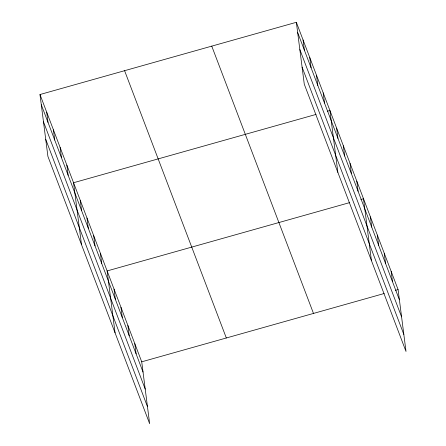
<?xml version="1.0" encoding="UTF-8"?>
<svg xmlns="http://www.w3.org/2000/svg" width="446" height="446" viewBox="0 0 446 446"><rect width="100%" height="100%" fill="white"/><g stroke="black" fill="none" stroke-linecap="round" stroke-linejoin="round"><path stroke-width="0.67" d="M39.984 94.53L141.722 361.817L149.65 423.7L47.912 156.407L39.984 94.53L296.35 22.3L398.088 289.593L406.016 351.47L304.278 84.183L296.35 22.3M316.047 114.416L73.557 182.732L81.484 244.614M327.28 111.249L329.923 110.508L337.851 172.385M349.619 202.623L107.129 270.939L115.057 332.822M360.853 199.457L363.496 198.71L371.423 260.592M141.722 361.817L384.207 293.501M395.44 290.335L398.088 289.593M297.66 32.519L399.393 299.812M299.846 49.567L401.578 316.861M302.093 67.134L403.831 334.422M211.75 46.133L313.488 313.427M124.585 70.691L226.323 337.984M41.294 104.749L143.032 372.042M43.479 121.797L145.212 389.09M45.732 139.364L147.464 406.652M391.17 271.413L392.48 281.638M384.251 253.239L385.561 263.458M377.333 235.064L378.643 245.283M370.414 216.89L371.724 227.109M356.783 181.07L358.093 191.289M350.065 163.431L351.376 173.65M343.353 145.786L344.663 156.011M336.641 128.147L337.945 138.366M323.211 92.863L324.521 103.087M316.493 75.223L317.803 85.442M309.78 57.584L311.091 67.803M303.068 39.939L304.373 50.164M134.804 343.643L136.114 353.862M127.885 325.468L129.195 335.687M120.966 307.294L122.276 317.513M114.048 289.114L115.358 299.338M100.417 253.3L101.727 263.519M93.705 235.655L95.009 245.88M86.987 218.016L88.297 228.24M80.274 200.377L81.585 210.596M66.844 165.092L68.154 175.317M60.132 147.453L61.442 157.672M53.414 129.808L54.724 140.033M46.702 112.169L48.012 122.388"/></g></svg>
